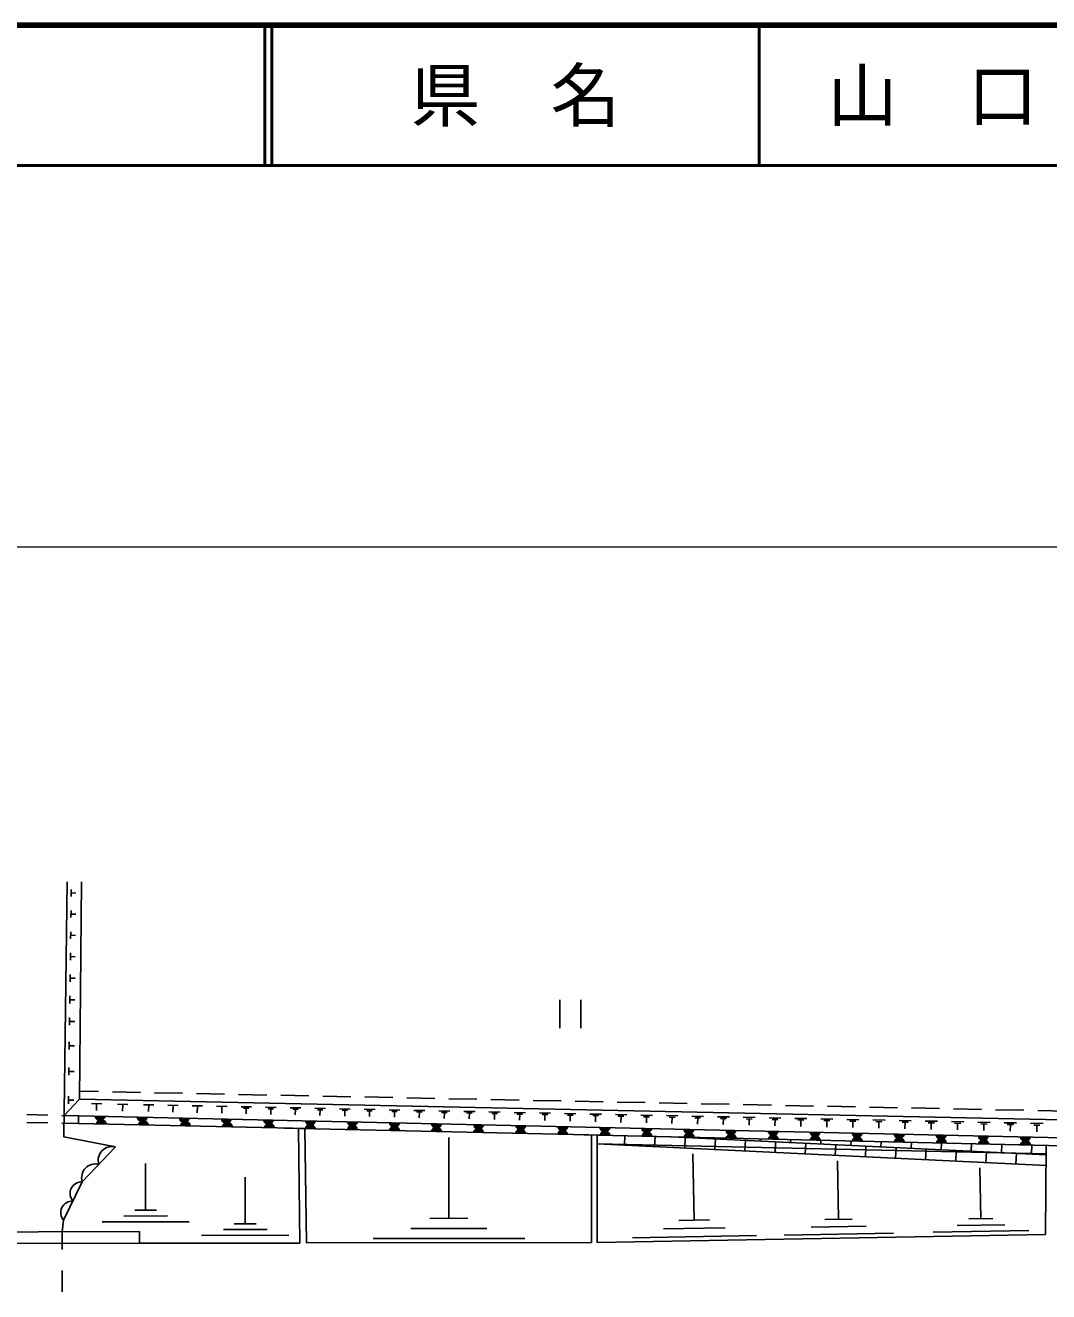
# Model space of a CAD drawing. Units: millimetres, scale not verified. Extents: x 40000 to 680000, y 20000 to 380000.
# Drawn here: x 280668 to 353654, y 289694 to 380000 of the extents above; entities that cross this region are included whole.
import ezdxf
from ezdxf.enums import TextEntityAlignment as Align

# ---------------------------------------------------------------- set-up
doc = ezdxf.new("R2010")
doc.units = ezdxf.units.MM
doc.header["$LTSCALE"] = 1000
for name, color, linetype, lineweight in [('M-BGD', 7, 'Continuous', 25), ('M-STR-HTXT', 7, 'Continuous', 13), ('M-STR-STR1', 1, 'Continuous', 25), ('M-TTL', 2, 'Continuous', 140), ('M-TTL-LINE', 7, 'Continuous', 50)]:
    doc.layers.add(name, color=color, linetype=linetype, lineweight=lineweight)
doc.layers.add('M-TTL-TXT', color=7, linetype='Continuous')
doc.styles.add('ＭＳ ゴシック', font='')
doc.styles.get('ＭＳ ゴシック').set_extended_font_data('MS Gothic')

msp = doc.modelspace()

# ---------------------------------------------------------------- linework, layer by layer
at = {"layer": 'M-BGD'}
for p, q in [((284680, 318927), (284540, 303424)), ((283938, 317878), (283945, 318374)), ((283942, 318126), (284273, 318122)), ((283919, 316368), (283926, 316874)), ((283922, 316621), (284259, 316617)), ((283900, 314850), (283906, 315364)), ((283903, 315107), (284245, 315103)), ((283880, 313324), (283887, 313846)), ((283883, 313585), (284232, 313581)), ((283860, 311788), (283867, 312319)), ((283864, 312054), (284218, 312049)), ((283840, 310244), (283847, 310784)), ((283844, 310514), (284204, 310509)), ((318792, 310496), (318792, 308496)), ((320292, 310496), (320292, 308496)), ((283821, 308691), (283828, 309240)), ((283824, 308965), (284190, 308961)), ((283798, 306956), (283805, 307504)), ((283802, 307230), (284168, 307225)), ((283775, 305127), (283782, 305676)), ((283778, 305401), (284144, 305397)), ((283748, 303082), (283756, 303631)), ((285885, 303960), (284545, 303987)), ((288884, 303900), (286884, 303940)), ((291883, 303839), (289884, 303880)), ((294883, 303779), (292883, 303819)), ((297882, 303719), (295882, 303759)), ((300881, 303658), (298882, 303699)), ((303881, 303598), (301881, 303638)), ((306880, 303538), (304881, 303578)), ((309880, 303477), (307880, 303517)), ((312879, 303417), (310879, 303457)), ((284540, 303424), (283438, 302265)), ((283752, 303356), (284118, 303351)), ((285386, 303106), (286119, 303091)), ((285753, 303098), (285743, 302609)), ((287244, 303067), (287977, 303052)), ((287611, 303059), (287600, 302571)), ((289103, 303028), (289836, 303013)), ((289469, 303020), (289459, 302532)), ((290833, 302992), (291571, 302976)), ((291202, 302984), (291192, 302492)), ((292569, 302956), (293311, 302940)), ((292940, 302948), (292929, 302453)), ((294308, 302919), (295055, 302903)), ((294681, 302911), (294671, 302414)), ((296052, 302883), (296803, 302867)), ((296238, 302779), (296613, 302771)), ((296425, 302775), (296417, 302374)), ((297801, 302846), (298556, 302830)), ((297987, 302741), (298365, 302733)), ((298176, 302737), (298168, 302335)), ((299553, 302809), (300313, 302793)), ((299741, 302704), (300121, 302696)), ((299931, 302700), (299923, 302295)), ((301311, 302772), (302075, 302756)), ((301500, 302667), (301882, 302659)), ((301691, 302663), (301682, 302255)), ((303072, 302736), (303841, 302719)), ((303262, 302629), (303647, 302621)), ((303454, 302625), (303446, 302215)), ((304839, 302699), (305612, 302682)), ((305030, 302591), (305416, 302583)), ((305223, 302587), (305214, 302175)), ((306609, 302661), (307387, 302645)), ((306801, 302554), (307190, 302546)), ((306996, 302550), (306987, 302135)), ((308384, 302624), (309167, 302608)), ((310164, 302587), (310951, 302570)), ((311948, 302550), (312739, 302533)), ((315878, 303356), (313879, 303397)), ((318878, 303296), (316878, 303336)), ((321877, 303236), (319878, 303276)), ((324877, 303175), (322877, 303215)), ((327876, 303115), (325876, 303155)), ((330875, 303054), (328876, 303095)), ((333875, 302994), (331875, 303034)), ((336874, 302934), (334875, 302974)), ((339874, 302873), (337874, 302913)), ((342873, 302813), (340873, 302853)), ((345872, 302752), (343873, 302793)), ((348872, 302692), (346872, 302732)), ((351871, 302632), (349872, 302672)), ((354871, 302571), (352871, 302612)), ((282265, 301738), (280766, 301768)), ((280778, 302317), (282278, 302288)), ((284457, 301695), (283265, 301718)), ((283278, 302268), (284470, 302245)), ((284470, 302245), (284457, 301695)), ((299712, 301349), (284457, 301695)), ((284470, 302245), (419503, 299188)), ((308578, 302516), (308969, 302508)), ((308773, 302512), (308765, 302095)), ((310358, 302478), (310752, 302470)), ((310555, 302474), (310546, 302054)), ((312144, 302440), (312539, 302432)), ((312342, 302436), (312333, 302014)), ((313737, 302512), (314533, 302495)), ((313934, 302402), (314332, 302394)), ((314133, 302398), (314124, 301973)), ((315530, 302475), (316330, 302458)), ((315728, 302364), (316128, 302355)), ((315928, 302359), (315919, 301933)), ((317328, 302437), (318133, 302420)), ((317527, 302325), (317929, 302317)), ((317728, 302321), (317719, 301892)), ((319130, 302399), (319940, 302382)), ((319330, 302287), (319735, 302279)), ((319533, 302283), (319524, 301851)), ((320937, 302361), (321751, 302344)), ((321138, 302249), (321546, 302240)), ((321342, 302244), (321333, 301810)), ((322749, 302323), (323567, 302306)), ((322951, 302210), (323360, 302201)), ((323156, 302206), (323147, 301769)), ((324565, 302285), (325388, 302268)), ((324768, 302171), (325180, 302163)), ((324974, 302167), (324965, 301728)), ((326386, 302247), (327213, 302230)), ((326590, 302132), (327004, 302124)), ((326797, 302128), (326788, 301687)), ((328211, 302209), (329043, 302192)), ((328417, 302094), (328833, 302085)), ((328625, 302089), (328616, 301645)), ((330041, 302171), (330878, 302153)), ((330248, 302055), (330666, 302046)), ((330457, 302050), (330448, 301604)), ((331876, 302132), (332717, 302115)), ((332084, 302016), (332505, 302007)), ((332294, 302011), (332285, 301562)), ((333715, 302094), (334561, 302076)), ((333924, 301976), (334347, 301968)), ((334136, 301972), (334126, 301520)), ((335559, 302055), (336410, 302037)), ((335769, 301937), (336195, 301928)), ((335982, 301933), (335972, 301479)), ((337407, 302016), (338263, 301998)), ((337619, 301898), (338047, 301889)), ((337833, 301893), (337823, 301437)), ((339261, 301978), (340121, 301959)), ((339473, 301858), (339904, 301849)), ((339689, 301854), (339679, 301395)), ((341119, 301939), (341984, 301920)), ((341333, 301819), (341765, 301810)), ((341549, 301814), (341539, 301353)), ((342981, 301900), (343851, 301881)), ((343196, 301779), (343631, 301770)), ((343414, 301774), (343404, 301310)), ((344849, 301860), (345724, 301842)), ((345065, 301739), (345502, 301730)), ((345284, 301735), (345274, 301268)), ((346721, 301821), (347601, 301803)), ((346938, 301699), (347378, 301690)), ((347158, 301695), (347148, 301226)), ((348598, 301782), (349482, 301763)), ((348817, 301659), (349259, 301650)), ((349038, 301655), (349028, 301183)), ((350480, 301743), (351369, 301724)), ((352366, 301703), (353260, 301684)), ((320823, 300871), (299161, 301362)), ((299712, 301349), (300601, 301329)), ((300257, 293164), (300146, 301339)), ((300711, 293170), (300601, 301329)), ((419491, 298638), (320511, 300878)), ((320823, 300871), (321450, 300857)), ((321045, 293196), (321045, 300866)), ((321449, 293196), (321450, 300857)), ((323402, 300146), (323434, 300812)), ((325549, 300043), (325584, 300764)), ((353474, 299453), (326722, 300738)), ((350699, 301619), (351144, 301610)), ((350922, 301615), (350912, 301140)), ((352587, 301579), (353034, 301570)), ((352811, 301574), (352801, 301098)), ((310876, 294926), (310868, 300697)), ((353467, 298703), (321450, 300240)), ((321450, 300240), (353475, 299525)), ((327697, 299940), (327733, 300689)), ((328807, 300638), (328809, 300691)), ((329845, 299837), (329881, 300586)), ((330954, 300535), (330959, 300642)), ((331992, 299734), (332028, 300483)), ((333102, 300431), (333110, 300593)), ((334140, 299631), (334176, 300380)), ((335249, 300328), (335260, 300545)), ((336287, 299528), (336323, 300277)), ((337397, 300225), (337410, 300496)), ((338435, 299424), (338471, 300174)), ((339544, 300122), (339560, 300447)), ((340582, 299321), (340618, 300070)), ((341692, 300019), (341710, 300399)), ((342730, 299218), (342766, 299967)), ((343839, 299916), (343860, 300350)), ((344877, 299115), (344913, 299864)), ((345987, 299813), (346010, 300301)), ((348134, 299710), (348161, 300253)), ((350282, 299606), (350311, 300204)), ((352430, 299503), (352461, 300155)), ((353422, 293769), (353480, 300132)), ((328370, 294799), (328285, 299512)), ((338667, 294848), (338592, 299017)), ((347025, 299012), (347061, 299761)), ((349172, 298909), (349208, 299658)), ((351320, 298806), (351356, 299555)), ((289246, 295508), (289238, 298826)), ((348814, 294896), (348749, 298530)), ((296352, 294539), (296344, 297857)), ((290023, 295510), (288468, 295506)), ((292358, 294686), (286137, 294672)), ((290802, 295097), (287691, 295090)), ((297130, 294541), (295574, 294537)), ((312228, 294928), (309523, 294924)), ((329474, 294819), (327265, 294779)), ((339644, 294865), (337690, 294830)), ((350525, 294472), (347119, 294411)), ((349666, 294911), (347962, 294880)), ((299464, 293716), (293243, 293702)), ((297908, 294128), (294798, 294121)), ((313582, 294208), (308172, 294201)), ((321449, 293196), (353422, 293769)), ((332809, 293700), (323972, 293542)), ((330589, 294250), (326171, 294170)), ((342595, 293875), (334777, 293735)), ((340631, 294362), (336722, 294291)), ((352237, 294048), (345423, 293926)), ((288809, 293162), (300257, 293164)), ((300711, 293170), (321045, 293196)), ((316288, 293490), (305467, 293476))]:
    msp.add_line(p, q, dxfattribs=at)
for points in [[(287088, 300020), (283418, 300731), (283652, 318927)], [(284540, 303424), (357978, 301886), (357916, 317322)], [(287088, 300020), (284727, 297530), (283396, 294783), (283288, 293967)]]:
    msp.add_lwpolyline(points, dxfattribs=at)
for centre, radius, start, end in [((286005, 302264), 354, 187.50056, 349.90574), ((286005, 302264), 283, 189.7246, 347.6817), ((286085, 301604), 354, 7.50056, 169.90574), ((286005, 302264), 212, 193.47093, 343.93537), ((286085, 301604), 283, 9.7246, 167.6817), ((286005, 302264), 142, 201.18266, 336.22364), ((286085, 301604), 212, 13.47093, 163.93537), ((286005, 302264), 100, 211.50032, 325.90598), ((286005, 302264), 100, 211.50032, 325.90598), ((286085, 301604), 142, 21.18266, 156.22364), ((286085, 301604), 100, 31.50032, 145.90598), ((286085, 301604), 100, 31.50032, 145.90598), ((289004, 302196), 354, 187.50056, 349.90574), ((289004, 302196), 283, 189.7246, 347.6817), ((289084, 301536), 354, 7.50056, 169.90574), ((289004, 302196), 212, 193.47093, 343.93537), ((289084, 301536), 283, 9.7246, 167.6817), ((289004, 302196), 142, 201.18266, 336.22364), ((289084, 301536), 212, 13.47093, 163.93537), ((289004, 302196), 100, 211.50032, 325.90598), ((289004, 302196), 100, 211.50032, 325.90598), ((289084, 301536), 142, 21.18266, 156.22364), ((289084, 301536), 100, 31.50032, 145.90598), ((289084, 301536), 100, 31.50032, 145.90598), ((292003, 302128), 354, 187.50056, 349.90574), ((292003, 302128), 283, 189.7246, 347.6817), ((292083, 301468), 354, 7.50056, 169.90574), ((292003, 302128), 212, 193.47093, 343.93537), ((292083, 301468), 283, 9.7246, 167.6817), ((292003, 302128), 142, 201.18266, 336.22364), ((292083, 301468), 212, 13.47093, 163.93537), ((292003, 302128), 100, 211.50032, 325.90598), ((292003, 302128), 100, 211.50032, 325.90598), ((295002, 302060), 354, 187.50056, 349.90574), ((295002, 302060), 283, 189.7246, 347.6817), ((295082, 301400), 354, 7.50056, 169.90574), ((295002, 302060), 212, 193.47093, 343.93537), ((295082, 301400), 283, 9.7246, 167.6817), ((295002, 302060), 142, 201.18266, 336.22364), ((295002, 302060), 100, 211.50032, 325.90598), ((295002, 302060), 100, 211.50032, 325.90598), ((298001, 301992), 354, 187.50056, 349.90574), ((298001, 301992), 283, 189.7246, 347.6817), ((298082, 301332), 354, 7.50056, 169.90574), ((298001, 301992), 212, 193.47093, 343.93537), ((298001, 301992), 142, 201.18266, 336.22364), ((298001, 301992), 100, 211.50032, 325.90598), ((298001, 301992), 100, 211.50032, 325.90598), ((301001, 301924), 354, 187.50056, 349.90574), ((301001, 301924), 283, 189.7246, 347.6817), ((301001, 301924), 212, 193.47093, 343.93537), ((301001, 301924), 142, 201.18266, 336.22364), ((301001, 301924), 100, 211.50032, 325.90598), ((301001, 301924), 100, 211.50032, 325.90598), ((304000, 301857), 354, 187.50056, 349.90574), ((304000, 301857), 283, 189.7246, 347.6817), ((304000, 301857), 212, 193.47093, 343.93537), ((304000, 301857), 142, 201.18266, 336.22364), ((304000, 301857), 100, 211.50032, 325.90598), ((304000, 301857), 100, 211.50032, 325.90598), ((306999, 301789), 354, 187.50056, 349.90574), ((306999, 301789), 283, 189.7246, 347.6817), ((306999, 301789), 212, 193.47093, 343.93537), ((306999, 301789), 142, 201.18266, 336.22364), ((306999, 301789), 100, 211.50032, 325.90598), ((306999, 301789), 100, 211.50032, 325.90598), ((309998, 301721), 354, 187.50056, 349.90574), ((309998, 301721), 283, 189.7246, 347.6817), ((309998, 301721), 212, 193.47093, 343.93537), ((309998, 301721), 142, 201.18266, 336.22364), ((309998, 301721), 100, 211.50032, 325.90598), ((309998, 301721), 100, 211.50032, 325.90598), ((292083, 301468), 142, 21.18266, 156.22364), ((292083, 301468), 100, 31.50032, 145.90598), ((292083, 301468), 100, 31.50032, 145.90598), ((295082, 301400), 212, 13.47093, 163.93537), ((295082, 301400), 142, 21.18266, 156.22364), ((295082, 301400), 100, 31.50032, 145.90598), ((295082, 301400), 100, 31.50032, 145.90598), ((298082, 301332), 283, 9.7246, 167.6817), ((298082, 301332), 212, 13.47093, 163.93537), ((298082, 301332), 142, 21.18266, 156.22364), ((298082, 301332), 100, 31.50032, 145.90598), ((298082, 301332), 100, 31.50032, 145.90598), ((300993, 301266), 354, 7.50056, 169.90574), ((300993, 301266), 283, 9.7246, 167.6817), ((300993, 301266), 212, 13.47093, 163.93537), ((300993, 301266), 142, 21.18266, 156.22364), ((300993, 301266), 100, 31.50032, 145.90598), ((300993, 301266), 100, 31.50032, 145.90598), ((303992, 301198), 354, 7.50056, 169.90574), ((303992, 301198), 283, 9.7246, 167.6817), ((303992, 301198), 212, 13.47093, 163.93537), ((303992, 301198), 142, 21.18266, 156.22364), ((303992, 301198), 100, 31.50032, 145.90598), ((303992, 301198), 100, 31.50032, 145.90598), ((306992, 301130), 354, 7.50056, 169.90574), ((306992, 301130), 283, 9.7246, 167.6817), ((306992, 301130), 212, 13.47093, 163.93537), ((306992, 301130), 142, 21.18266, 156.22364), ((306992, 301130), 100, 31.50032, 145.90598), ((306992, 301130), 100, 31.50032, 145.90598), ((309991, 301062), 354, 7.50056, 169.90574), ((309991, 301062), 283, 9.7246, 167.6817), ((309991, 301062), 212, 13.47093, 163.93537), ((309991, 301062), 142, 21.18266, 156.22364), ((309991, 301062), 100, 31.50032, 145.90598), ((309991, 301062), 100, 31.50032, 145.90598), ((312990, 300995), 354, 7.50056, 169.90574), ((312998, 301653), 354, 187.50056, 349.90574), ((312990, 300995), 283, 9.7246, 167.6817), ((312998, 301653), 283, 189.7246, 347.6817), ((312990, 300995), 212, 13.47093, 163.93537), ((312998, 301653), 212, 193.47093, 343.93537), ((312990, 300995), 142, 21.18266, 156.22364), ((312998, 301653), 142, 201.18266, 336.22364), ((312990, 300995), 100, 31.50032, 145.90598), ((312990, 300995), 100, 31.50032, 145.90598), ((312998, 301653), 100, 211.50032, 325.90598), ((312998, 301653), 100, 211.50032, 325.90598), ((315989, 300927), 354, 7.50056, 169.90574), ((315997, 301585), 354, 187.50056, 349.90574), ((315989, 300927), 283, 9.7246, 167.6817), ((315997, 301585), 283, 189.7246, 347.6817), ((315989, 300927), 212, 13.47093, 163.93537), ((315997, 301585), 212, 193.47093, 343.93537), ((315989, 300927), 142, 21.18266, 156.22364), ((315997, 301585), 142, 201.18266, 336.22364), ((315989, 300927), 100, 31.50032, 145.90598), ((315989, 300927), 100, 31.50032, 145.90598), ((315997, 301585), 100, 211.50032, 325.90598), ((315997, 301585), 100, 211.50032, 325.90598), ((318988, 300859), 354, 7.50056, 169.90574), ((318996, 301517), 354, 187.50056, 349.90574), ((318988, 300859), 283, 9.7246, 167.6817), ((318996, 301517), 283, 189.7246, 347.6817), ((318988, 300859), 212, 13.47093, 163.93537), ((318996, 301517), 212, 193.47093, 343.93537), ((318988, 300859), 142, 21.18266, 156.22364), ((318996, 301517), 142, 201.18266, 336.22364), ((318988, 300859), 100, 31.50032, 145.90598), ((318988, 300859), 100, 31.50032, 145.90598), ((318996, 301517), 100, 211.50032, 325.90598), ((318996, 301517), 100, 211.50032, 325.90598), ((321995, 301449), 354, 187.50056, 349.90574), ((322012, 300790), 354, 7.50056, 169.90574), ((321995, 301449), 283, 189.7246, 347.6817), ((322012, 300790), 283, 9.7246, 167.6817), ((321995, 301449), 212, 193.47093, 343.93537), ((322012, 300790), 212, 13.47093, 163.93537), ((321995, 301449), 142, 201.18266, 336.22364), ((322012, 300790), 142, 21.18266, 156.22364), ((321995, 301449), 100, 211.50032, 325.90598), ((321995, 301449), 100, 211.50032, 325.90598), ((322012, 300790), 100, 31.50032, 145.90598), ((322012, 300790), 100, 31.50032, 145.90598), ((324995, 301381), 354, 187.50056, 349.90574), ((325011, 300722), 354, 7.50056, 169.90574), ((324995, 301381), 283, 189.7246, 347.6817), ((325011, 300722), 283, 9.7246, 167.6817), ((324995, 301381), 212, 193.47093, 343.93537), ((325011, 300722), 212, 13.47093, 163.93537), ((324995, 301381), 142, 201.18266, 336.22364), ((325011, 300722), 142, 21.18266, 156.22364), ((324995, 301381), 100, 211.50032, 325.90598), ((324995, 301381), 100, 211.50032, 325.90598), ((325011, 300722), 100, 31.50032, 145.90598), ((325011, 300722), 100, 31.50032, 145.90598), ((327994, 301313), 354, 187.50056, 349.90574), ((328010, 300654), 354, 7.50056, 169.90574), ((327994, 301313), 283, 189.7246, 347.6817), ((328010, 300654), 283, 9.7246, 167.6817), ((327994, 301313), 212, 193.47093, 343.93537), ((328010, 300654), 212, 13.47093, 163.93537), ((327994, 301313), 142, 201.18266, 336.22364), ((328010, 300654), 142, 21.18266, 156.22364), ((327994, 301313), 100, 211.50032, 325.90598), ((327994, 301313), 100, 211.50032, 325.90598), ((328010, 300654), 100, 31.50032, 145.90598), ((328010, 300654), 100, 31.50032, 145.90598), ((330993, 301245), 354, 187.50056, 349.90574), ((331010, 300587), 354, 7.50056, 169.90574), ((330993, 301245), 283, 189.7246, 347.6817), ((331010, 300587), 283, 9.7246, 167.6817), ((330993, 301245), 212, 193.47093, 343.93537), ((331010, 300587), 212, 13.47093, 163.93537), ((330993, 301245), 142, 201.18266, 336.22364), ((331010, 300587), 142, 21.18266, 156.22364), ((330993, 301245), 100, 211.50032, 325.90598), ((330993, 301245), 100, 211.50032, 325.90598), ((333992, 301178), 354, 187.50056, 349.90574), ((334009, 300519), 354, 7.50056, 169.90574), ((333992, 301178), 283, 189.7246, 347.6817), ((334009, 300519), 283, 9.7246, 167.6817), ((333992, 301178), 212, 193.47093, 343.93537), ((334009, 300519), 212, 13.47093, 163.93537), ((333992, 301178), 142, 201.18266, 336.22364), ((333992, 301178), 100, 211.50032, 325.90598), ((333992, 301178), 100, 211.50032, 325.90598), ((336991, 301110), 354, 187.50056, 349.90574), ((337008, 300451), 354, 7.50056, 169.90574), ((336991, 301110), 283, 189.7246, 347.6817), ((337008, 300451), 283, 9.7246, 167.6817), ((336991, 301110), 212, 193.47093, 343.93537), ((336991, 301110), 142, 201.18266, 336.22364), ((336991, 301110), 100, 211.50032, 325.90598), ((336991, 301110), 100, 211.50032, 325.90598), ((339991, 301042), 354, 187.50056, 349.90574), ((340007, 300383), 354, 7.50056, 169.90574), ((339991, 301042), 283, 189.7246, 347.6817), ((339991, 301042), 212, 193.47093, 343.93537), ((339991, 301042), 142, 201.18266, 336.22364), ((339991, 301042), 100, 211.50032, 325.90598), ((339991, 301042), 100, 211.50032, 325.90598), ((342990, 300974), 354, 187.50056, 349.90574), ((342990, 300974), 283, 189.7246, 347.6817), ((342990, 300974), 212, 193.47093, 343.93537), ((342990, 300974), 142, 201.18266, 336.22364), ((342990, 300974), 100, 211.50032, 325.90598), ((342990, 300974), 100, 211.50032, 325.90598), ((345989, 300906), 354, 187.50056, 349.90574), ((345989, 300906), 283, 189.7246, 347.6817), ((345989, 300906), 212, 193.47093, 343.93537), ((345989, 300906), 142, 201.18266, 336.22364), ((345989, 300906), 100, 211.50032, 325.90598), ((345989, 300906), 100, 211.50032, 325.90598), ((348988, 300838), 354, 187.50056, 349.90574), ((348988, 300838), 283, 189.7246, 347.6817), ((348988, 300838), 212, 193.47093, 343.93537), ((348988, 300838), 142, 201.18266, 336.22364), ((348988, 300838), 100, 211.50032, 325.90598), ((348988, 300838), 100, 211.50032, 325.90598), ((351988, 300770), 354, 187.50056, 349.90574), ((351988, 300770), 283, 189.7246, 347.6817), ((351988, 300770), 212, 193.47093, 343.93537), ((286851, 299063), 986, 76.04863, 196.99291), ((331010, 300587), 100, 31.50032, 145.90598), ((331010, 300587), 100, 31.50032, 145.90598), ((334009, 300519), 142, 21.18266, 156.22364), ((334009, 300519), 100, 31.50032, 145.90598), ((334009, 300519), 100, 31.50032, 145.90598), ((337008, 300451), 212, 13.47093, 163.93537), ((337008, 300451), 142, 21.18266, 156.22364), ((337008, 300451), 100, 31.50032, 145.90598), ((337008, 300451), 100, 31.50032, 145.90598), ((340007, 300383), 283, 9.7246, 167.6817), ((340007, 300383), 212, 13.47093, 163.93537), ((340007, 300383), 142, 21.18266, 156.22364), ((340007, 300383), 100, 31.50032, 145.90598), ((340007, 300383), 100, 31.50032, 145.90598), ((343007, 300315), 354, 7.50056, 169.90574), ((343007, 300315), 283, 9.7246, 167.6817), ((343007, 300315), 212, 13.47093, 163.93537), ((343007, 300315), 142, 21.18266, 156.22364), ((343007, 300315), 100, 31.50032, 145.90598), ((343007, 300315), 100, 31.50032, 145.90598), ((346006, 300247), 354, 7.50056, 169.90574), ((346006, 300247), 283, 9.7246, 167.6817), ((346006, 300247), 212, 13.47093, 163.93537), ((346006, 300247), 142, 21.18266, 156.22364), ((346006, 300247), 100, 31.50032, 145.90598), ((346006, 300247), 100, 31.50032, 145.90598), ((349005, 300179), 354, 7.50056, 169.90574), ((349005, 300179), 283, 9.7246, 167.6817), ((349005, 300179), 212, 13.47093, 163.93537), ((349005, 300179), 142, 21.18266, 156.22364), ((349005, 300179), 100, 31.50032, 145.90598), ((349005, 300179), 100, 31.50032, 145.90598), ((352004, 300111), 354, 7.50056, 169.90574), ((352004, 300111), 283, 9.7246, 167.6817), ((352004, 300111), 212, 13.47093, 163.93537), ((351988, 300770), 142, 201.18266, 336.22364), ((352004, 300111), 142, 21.18266, 156.22364), ((351988, 300770), 100, 211.50032, 325.90598), ((351988, 300770), 100, 211.50032, 325.90598), ((352004, 300111), 100, 31.50032, 145.90598), ((352004, 300111), 100, 31.50032, 145.90598), ((285670, 297818), 986, 76.04863, 196.99291), ((284694, 296699), 832, 87.69504, 220.61618), ((284028, 295325), 832, 87.69504, 220.61618)]:
    msp.add_arc(centre, radius, start, end, dxfattribs=at)
at = {"layer": 'M-STR-HTXT'}
msp.add_line((90278, 342809), (368572, 342809), dxfattribs=at)
at = {"layer": 'M-STR-STR1'}
for p, q in [((283291, 292694), (283288, 293967)), ((283299, 289694), (283295, 291194))]:
    msp.add_line(p, q, dxfattribs=at)
msp.add_lwpolyline([(288809, 293162), (274336, 293131), (274334, 293946), (288807, 293977)], close=True, dxfattribs=at)
at = {"layer": 'M-TTL'}
msp.add_line((680000, 380000), (40000, 380000), dxfattribs=at)
at = {"layer": 'M-TTL-LINE'}
for p, q in [((297750, 380000), (297750, 370000)), ((298250, 380000), (298250, 370000)), ((333000, 380000), (333000, 370000)), ((40000, 370000), (680000, 370000))]:
    msp.add_line(p, q, dxfattribs=at)

# ---------------------------------------------------------------- texts
at = {"layer": 'M-TTL-TXT', "style": 'ＭＳ ゴシック'}
for s, p in [('県\u3000名', (315625, 375000)), ('山\u3000口\u3000県', (350375, 375000))]:
    msp.add_text(s, height=3666, dxfattribs=at).set_placement(p, align=Align.MIDDLE_CENTER)

doc.saveas('drawing.dxf')
